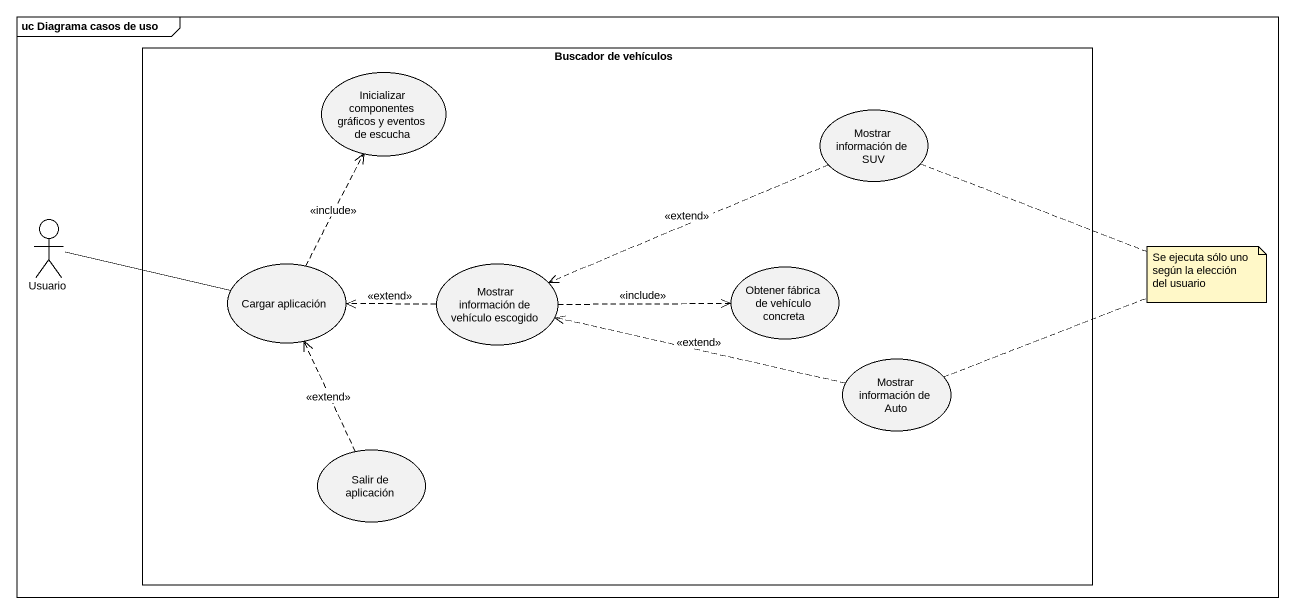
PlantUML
@startuml
mainframe uc Diagrama casos de uso
rectangle "Buscador de vehículos" as Buscador_de_vehículos {
  usecase "Inicializar componentes gráficos y eventos de escucha" as Inicializar_componentes
  usecase "Mostrar información de SUV" as Mostrar_información_de_SUV
  usecase "Cargar aplicación" as Cargar_aplicación
  usecase "Mostrar información de vehículo escogido" as Mostrar_información_de
  usecase "Obtener fábrica de vehículo concreta" as Obtener_fábrica_de_vehículo
  usecase "Mostrar información de Auto" as Mostrar_información_de_Auto
  usecase "Salir de aplicación" as Salir_de_aplicación
}
actor Usuario
Mostrar_información_de_SUV .left.> Mostrar_información_de : <<extend>>
Usuario -right- Cargar_aplicación
Cargar_aplicación .up.> Inicializar_componentes : <<include>>
Mostrar_información_de .left.> Cargar_aplicación : <<extend>>
Mostrar_información_de .right.> Obtener_fábrica_de_vehículo : <<include>>
Mostrar_información_de_Auto .left.> Mostrar_información_de : <<extend>>
Salir_de_aplicación .up.> Cargar_aplicación : <<extend>>
note as N1
  Se ejecuta sólo uno según la elección del usuario
end note
N1 .. Mostrar_información_de_SUV
N1 .. Mostrar_información_de_Auto
@enduml
